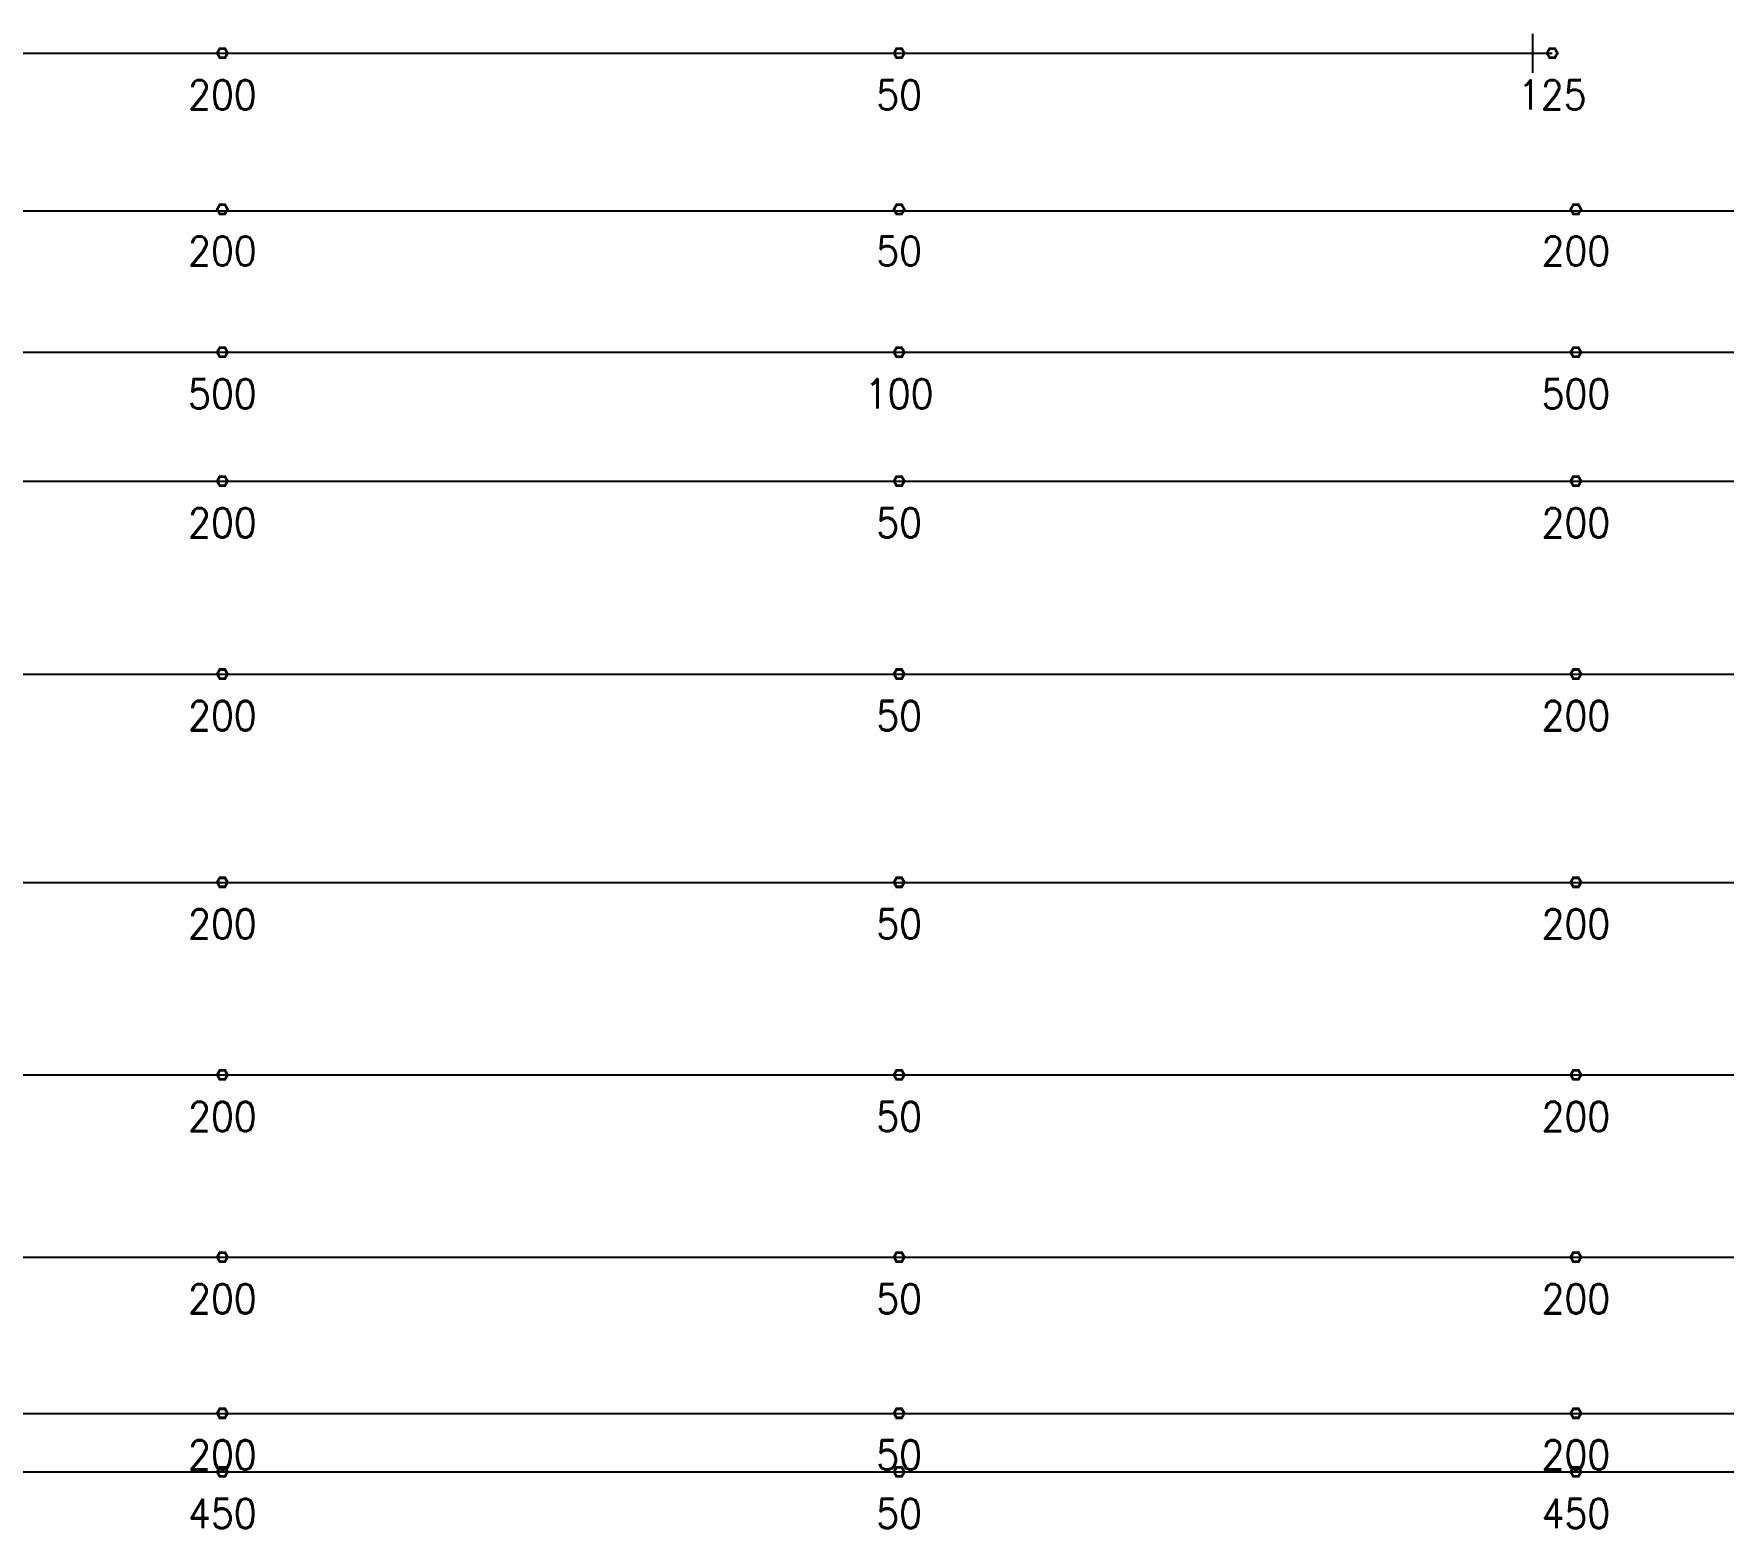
# Model space of a CAD drawing. Header units: millimetres. Extents: x 131629 to 589785, y -24154 to 45581.
# Drawn here: x 401601 to 414582, y 29216 to 40699 of the extents above; entities that cross this region are included whole.
import ezdxf
from ezdxf.enums import TextEntityAlignment as Align

# ---------------------------------------------------------------- set-up
doc = ezdxf.new("R2010")
doc.units = ezdxf.units.MM
doc.layers.get('0').update_dxf_attribs({"lineweight": 20})
doc.layers.add('ARES_TAG', color=3, linetype='Continuous')
doc.layers.add('NDC_S_TENDON', color=10, linetype='Continuous')
doc.layers.add('Current_plane_Column', color=7, linetype='Continuous', true_color=0x4b00ff)
doc.layers.add('NDC_S-TENDON', color=6, linetype='Continuous', lineweight=35)
doc.layers.add('NDC_S_ANNO', color=7, linetype='Continuous', lineweight=20)
doc.styles.add('ARES_ROMANS_0.36', font='romans.shx', dxfattribs={"width": 0.36, "bigfont": 'vns.shx'})
doc.styles.get("Standard").update_dxf_attribs({"font": 'arial.ttf'})

# ---------------------------------------------------------------- blocks, each defined once
blk = doc.blocks.new('*U624')
at = {"layer": 'NDC_S_TENDON'}
for p, q in [((26071, -150), (26071, 150)), ((5123, 0), (25221, 0)), ((25221, 0), (26221, 0))]:
    blk.add_line(p, q, dxfattribs=at)
at = {"layer": 'ARES_TAG', "style": 'ARES_ROMANS_0.36', "width": 0.36}
blk.add_attdef('S3', text='', height=375, dxfattribs=at).set_placement((-10719, 0), align=Align.MIDDLE_CENTER)
blk = doc.blocks.new('*U620')
at = {"layer": 'NDC_S_TENDON'}
blk.add_line((5123, 0), (56672, 0), dxfattribs=at)
at = {"layer": 'ARES_TAG', "style": 'ARES_ROMANS_0.36', "width": 0.36}
blk.add_attdef('S3', text='', height=375, dxfattribs=at).set_placement((-10695, 0), align=Align.MIDDLE_CENTER)
blk = doc.blocks.new('*U626')
at = {"layer": 'NDC_S_TENDON'}
blk.add_line((5123, 0), (56672, 0), dxfattribs=at)
at = {"layer": 'ARES_TAG', "style": 'ARES_ROMANS_0.36', "width": 0.36}
blk.add_attdef('S3', text='', height=375, dxfattribs=at).set_placement((-9538, 0), align=Align.MIDDLE_CENTER)
blk = doc.blocks.new('*U623')
at = {"layer": 'NDC_S_TENDON'}
blk.add_line((5123, 0), (56672, 0), dxfattribs=at)
at = {"layer": 'ARES_TAG', "style": 'ARES_ROMANS_0.36', "width": 0.36}
blk.add_attdef('S3', text='', height=375, dxfattribs=at).set_placement((-10719, 0), align=Align.MIDDLE_CENTER)
blk = doc.blocks.new('*U647')
at = {"layer": 'NDC_S_TENDON'}
blk.add_line((5123, 0), (38769, 0), dxfattribs=at)
at = {"layer": 'ARES_TAG', "style": 'ARES_ROMANS_0.36', "width": 0.36}
blk.add_attdef('S3', text='', height=375, dxfattribs=at).set_placement((-10695, 0), align=Align.MIDDLE_CENTER)
blk = doc.blocks.new('*U618')
at = {"layer": 'NDC_S_TENDON'}
blk.add_line((-16450, 0), (25150, 0), dxfattribs=at)
at = {"layer": 'ARES_TAG', "style": 'ARES_ROMANS_0.36', "width": 0.36}
blk.add_attdef('S3', text='', height=375, rotation=6.4084, dxfattribs=at).set_placement((-31810, -1725), align=Align.MIDDLE_CENTER)
blk = doc.blocks.new('*U619')
at = {"layer": 'NDC_S_TENDON'}
blk.add_line((-16450, 0), (25150, 0), dxfattribs=at)
at = {"layer": 'ARES_TAG', "style": 'ARES_ROMANS_0.36', "width": 0.36}
blk.add_attdef('S3', text='', height=375, rotation=5.4568, dxfattribs=at).set_placement((-31837, -1470), align=Align.MIDDLE_CENTER)
blk = doc.blocks.new('TDX')
at = {"layer": 'NDC_S-TENDON', "linetype": 'Continuous'}
for points, elevation in [([(20490, 31050, 20, 20, 0), (20470, 31085, 20, 20, 0), (20430, 31085, 20, 20, 0), (20410, 31050, 20, 20, 0), (20430, 31015, 20, 20, 0), (20470, 31015, 20, 20, 0)], 172), ([(20490, 31050, 20, 20, 0), (20470, 31085, 20, 20, 0), (20430, 31085, 20, 20, 0), (20410, 31050, 20, 20, 0), (20430, 31015, 20, 20, 0), (20470, 31015, 20, 20, 0)], 172), ([(20490, 31050, 20, 20, 0), (20470, 31085, 20, 20, 0), (20430, 31085, 20, 20, 0), (20410, 31050, 20, 20, 0), (20430, 31015, 20, 20, 0), (20470, 31015, 20, 20, 0)], 172), ([(20490, 31050, 20, 20, 0), (20470, 31085, 20, 20, 0), (20430, 31085, 20, 20, 0), (20410, 31050, 20, 20, 0), (20430, 31015, 20, 20, 0), (20470, 31015, 20, 20, 0)], 172), ([(25690, 31050, 20, 20, 0), (25670, 31085, 20, 20, 0), (25630, 31085, 20, 20, 0), (25610, 31050, 20, 20, 0), (25630, 31015, 20, 20, 0), (25670, 31015, 20, 20, 0)], 22), ([(25690, 31050, 20, 20, 0), (25670, 31085, 20, 20, 0), (25630, 31085, 20, 20, 0), (25610, 31050, 20, 20, 0), (25630, 31015, 20, 20, 0), (25670, 31015, 20, 20, 0)], 22), ([(30708, 31050, 20, 20, 0), (30688, 31085, 20, 20, 0), (30648, 31085, 20, 20, 0), (30628, 31050, 20, 20, 0), (30648, 31015, 20, 20, 0), (30688, 31015, 20, 20, 0)], 64), ([(30708, 31050, 20, 20, 0), (30688, 31085, 20, 20, 0), (30648, 31085, 20, 20, 0), (30628, 31050, 20, 20, 0), (30648, 31015, 20, 20, 0), (30688, 31015, 20, 20, 0)], 64), ([(20490, 29850, 20, 20, 0), (20470, 29885, 20, 20, 0), (20430, 29885, 20, 20, 0), (20410, 29850, 20, 20, 0), (20430, 29815, 20, 20, 0), (20470, 29815, 20, 20, 0)], 172), ([(20490, 29850, 20, 20, 0), (20470, 29885, 20, 20, 0), (20430, 29885, 20, 20, 0), (20410, 29850, 20, 20, 0), (20430, 29815, 20, 20, 0), (20470, 29815, 20, 20, 0)], 172), ([(20490, 29850, 20, 20, 0), (20470, 29885, 20, 20, 0), (20430, 29885, 20, 20, 0), (20410, 29850, 20, 20, 0), (20430, 29815, 20, 20, 0), (20470, 29815, 20, 20, 0)], 172), ([(20490, 29850, 20, 20, 0), (20470, 29885, 20, 20, 0), (20430, 29885, 20, 20, 0), (20410, 29850, 20, 20, 0), (20430, 29815, 20, 20, 0), (20470, 29815, 20, 20, 0)], 172), ([(25690, 29850, 20, 20, 0), (25670, 29885, 20, 20, 0), (25630, 29885, 20, 20, 0), (25610, 29850, 20, 20, 0), (25630, 29815, 20, 20, 0), (25670, 29815, 20, 20, 0)], 22), ([(25690, 29850, 20, 20, 0), (25670, 29885, 20, 20, 0), (25630, 29885, 20, 20, 0), (25610, 29850, 20, 20, 0), (25630, 29815, 20, 20, 0), (25670, 29815, 20, 20, 0)], 22), ([(30890, 29850, 20, 20, 0), (30870, 29885, 20, 20, 0), (30830, 29885, 20, 20, 0), (30810, 29850, 20, 20, 0), (30830, 29815, 20, 20, 0), (30870, 29815, 20, 20, 0)], 172), ([(30890, 29850, 20, 20, 0), (30870, 29885, 20, 20, 0), (30830, 29885, 20, 20, 0), (30810, 29850, 20, 20, 0), (30830, 29815, 20, 20, 0), (30870, 29815, 20, 20, 0)], 172), ([(30890, 29850, 20, 20, 0), (30870, 29885, 20, 20, 0), (30830, 29885, 20, 20, 0), (30810, 29850, 20, 20, 0), (30830, 29815, 20, 20, 0), (30870, 29815, 20, 20, 0)], 172), ([(30890, 29850, 20, 20, 0), (30870, 29885, 20, 20, 0), (30830, 29885, 20, 20, 0), (30810, 29850, 20, 20, 0), (30830, 29815, 20, 20, 0), (30870, 29815, 20, 20, 0)], 172), ([(20490, 28753, 20, 20, 0), (20470, 28787, 20, 20, 0), (20430, 28787, 20, 20, 0), (20410, 28753, 20, 20, 0), (20430, 28718, 20, 20, 0), (20470, 28718, 20, 20, 0)], 2900), ([(20490, 28753, 20, 20, 0), (20470, 28787, 20, 20, 0), (20430, 28787, 20, 20, 0), (20410, 28753, 20, 20, 0), (20430, 28718, 20, 20, 0), (20470, 28718, 20, 20, 0)], 2900), ([(20490, 28753, 20, 20, 0), (20470, 28787, 20, 20, 0), (20430, 28787, 20, 20, 0), (20410, 28753, 20, 20, 0), (20430, 28718, 20, 20, 0), (20470, 28718, 20, 20, 0)], 2900), ([(20490, 28753, 20, 20, 0), (20470, 28787, 20, 20, 0), (20430, 28787, 20, 20, 0), (20410, 28753, 20, 20, 0), (20430, 28718, 20, 20, 0), (20470, 28718, 20, 20, 0)], 2900), ([(20490, 28752, 20, 20, 0), (20470, 28786, 20, 20, 0), (20430, 28786, 20, 20, 0), (20410, 28752, 20, 20, 0), (20430, 28717, 20, 20, 0), (20470, 28717, 20, 20, 0)], 2325), ([(20490, 28752, 20, 20, 0), (20470, 28786, 20, 20, 0), (20430, 28786, 20, 20, 0), (20410, 28752, 20, 20, 0), (20430, 28717, 20, 20, 0), (20470, 28717, 20, 20, 0)], 2325), ([(20490, 28752, 20, 20, 0), (20470, 28786, 20, 20, 0), (20430, 28786, 20, 20, 0), (20410, 28752, 20, 20, 0), (20430, 28717, 20, 20, 0), (20470, 28717, 20, 20, 0)], 2325), ([(20490, 28752, 20, 20, 0), (20470, 28786, 20, 20, 0), (20430, 28786, 20, 20, 0), (20410, 28752, 20, 20, 0), (20430, 28717, 20, 20, 0), (20470, 28717, 20, 20, 0)], 2325), ([(25690, 28753, 20, 20, 0), (25670, 28787, 20, 20, 0), (25630, 28787, 20, 20, 0), (25610, 28753, 20, 20, 0), (25630, 28718, 20, 20, 0), (25670, 28718, 20, 20, 0)], 2500), ([(25690, 28753, 20, 20, 0), (25670, 28787, 20, 20, 0), (25630, 28787, 20, 20, 0), (25610, 28753, 20, 20, 0), (25630, 28718, 20, 20, 0), (25670, 28718, 20, 20, 0)], 2500), ([(25690, 28752, 20, 20, 0), (25670, 28786, 20, 20, 0), (25630, 28786, 20, 20, 0), (25610, 28752, 20, 20, 0), (25630, 28717, 20, 20, 0), (25670, 28717, 20, 20, 0)], 1925), ([(25690, 28752, 20, 20, 0), (25670, 28786, 20, 20, 0), (25630, 28786, 20, 20, 0), (25610, 28752, 20, 20, 0), (25630, 28717, 20, 20, 0), (25670, 28717, 20, 20, 0)], 1925), ([(30890, 28753, 20, 20, 0), (30870, 28787, 20, 20, 0), (30830, 28787, 20, 20, 0), (30810, 28753, 20, 20, 0), (30830, 28718, 20, 20, 0), (30870, 28718, 20, 20, 0)], 2900), ([(30890, 28753, 20, 20, 0), (30870, 28787, 20, 20, 0), (30830, 28787, 20, 20, 0), (30810, 28753, 20, 20, 0), (30830, 28718, 20, 20, 0), (30870, 28718, 20, 20, 0)], 2900), ([(30890, 28753, 20, 20, 0), (30870, 28787, 20, 20, 0), (30830, 28787, 20, 20, 0), (30810, 28753, 20, 20, 0), (30830, 28718, 20, 20, 0), (30870, 28718, 20, 20, 0)], 2900), ([(30890, 28753, 20, 20, 0), (30870, 28787, 20, 20, 0), (30830, 28787, 20, 20, 0), (30810, 28753, 20, 20, 0), (30830, 28718, 20, 20, 0), (30870, 28718, 20, 20, 0)], 2900), ([(30890, 28752, 20, 20, 0), (30870, 28786, 20, 20, 0), (30830, 28786, 20, 20, 0), (30810, 28752, 20, 20, 0), (30830, 28717, 20, 20, 0), (30870, 28717, 20, 20, 0)], 2325), ([(30890, 28752, 20, 20, 0), (30870, 28786, 20, 20, 0), (30830, 28786, 20, 20, 0), (30810, 28752, 20, 20, 0), (30830, 28717, 20, 20, 0), (30870, 28717, 20, 20, 0)], 2325), ([(30890, 28752, 20, 20, 0), (30870, 28786, 20, 20, 0), (30830, 28786, 20, 20, 0), (30810, 28752, 20, 20, 0), (30830, 28717, 20, 20, 0), (30870, 28717, 20, 20, 0)], 2325), ([(30890, 28752, 20, 20, 0), (30870, 28786, 20, 20, 0), (30830, 28786, 20, 20, 0), (30810, 28752, 20, 20, 0), (30830, 28717, 20, 20, 0), (30870, 28717, 20, 20, 0)], 2325), ([(20490, 27762, 20, 20, 0), (20470, 27797, 20, 20, 0), (20430, 27797, 20, 20, 0), (20410, 27762, 20, 20, 0), (20430, 27728, 20, 20, 0), (20470, 27728, 20, 20, 0)], 2950), ([(20490, 27762, 20, 20, 0), (20470, 27797, 20, 20, 0), (20430, 27797, 20, 20, 0), (20410, 27762, 20, 20, 0), (20430, 27728, 20, 20, 0), (20470, 27728, 20, 20, 0)], 2950), ([(20490, 27762, 20, 20, 0), (20470, 27797, 20, 20, 0), (20430, 27797, 20, 20, 0), (20410, 27762, 20, 20, 0), (20430, 27728, 20, 20, 0), (20470, 27728, 20, 20, 0)], 2950), ([(20490, 27762, 20, 20, 0), (20470, 27797, 20, 20, 0), (20430, 27797, 20, 20, 0), (20410, 27762, 20, 20, 0), (20430, 27728, 20, 20, 0), (20470, 27728, 20, 20, 0)], 2950), ([(20490, 27761, 20, 20, 0), (20470, 27796, 20, 20, 0), (20430, 27796, 20, 20, 0), (20410, 27761, 20, 20, 0), (20430, 27727, 20, 20, 0), (20470, 27727, 20, 20, 0)], 2375), ([(20490, 27761, 20, 20, 0), (20470, 27796, 20, 20, 0), (20430, 27796, 20, 20, 0), (20410, 27761, 20, 20, 0), (20430, 27727, 20, 20, 0), (20470, 27727, 20, 20, 0)], 2375), ([(20490, 27761, 20, 20, 0), (20470, 27796, 20, 20, 0), (20430, 27796, 20, 20, 0), (20410, 27761, 20, 20, 0), (20430, 27727, 20, 20, 0), (20470, 27727, 20, 20, 0)], 2375), ([(20490, 27761, 20, 20, 0), (20470, 27796, 20, 20, 0), (20430, 27796, 20, 20, 0), (20410, 27761, 20, 20, 0), (20430, 27727, 20, 20, 0), (20470, 27727, 20, 20, 0)], 2375), ([(25690, 27762, 20, 20, 0), (25670, 27797, 20, 20, 0), (25630, 27797, 20, 20, 0), (25610, 27762, 20, 20, 0), (25630, 27728, 20, 20, 0), (25670, 27728, 20, 20, 0)], 2800), ([(25690, 27762, 20, 20, 0), (25670, 27797, 20, 20, 0), (25630, 27797, 20, 20, 0), (25610, 27762, 20, 20, 0), (25630, 27728, 20, 20, 0), (25670, 27728, 20, 20, 0)], 2800), ([(25690, 27761, 20, 20, 0), (25670, 27796, 20, 20, 0), (25630, 27796, 20, 20, 0), (25610, 27761, 20, 20, 0), (25630, 27727, 20, 20, 0), (25670, 27727, 20, 20, 0)], 2225), ([(25690, 27761, 20, 20, 0), (25670, 27796, 20, 20, 0), (25630, 27796, 20, 20, 0), (25610, 27761, 20, 20, 0), (25630, 27727, 20, 20, 0), (25670, 27727, 20, 20, 0)], 2225), ([(30890, 27762, 20, 20, 0), (30870, 27797, 20, 20, 0), (30830, 27797, 20, 20, 0), (30810, 27762, 20, 20, 0), (30830, 27728, 20, 20, 0), (30870, 27728, 20, 20, 0)], 2950), ([(30890, 27762, 20, 20, 0), (30870, 27797, 20, 20, 0), (30830, 27797, 20, 20, 0), (30810, 27762, 20, 20, 0), (30830, 27728, 20, 20, 0), (30870, 27728, 20, 20, 0)], 2950), ([(30890, 27762, 20, 20, 0), (30870, 27797, 20, 20, 0), (30830, 27797, 20, 20, 0), (30810, 27762, 20, 20, 0), (30830, 27728, 20, 20, 0), (30870, 27728, 20, 20, 0)], 2950), ([(30890, 27762, 20, 20, 0), (30870, 27797, 20, 20, 0), (30830, 27797, 20, 20, 0), (30810, 27762, 20, 20, 0), (30830, 27728, 20, 20, 0), (30870, 27728, 20, 20, 0)], 2950), ([(30890, 27761, 20, 20, 0), (30870, 27796, 20, 20, 0), (30830, 27796, 20, 20, 0), (30810, 27761, 20, 20, 0), (30830, 27727, 20, 20, 0), (30870, 27727, 20, 20, 0)], 2375), ([(30890, 27761, 20, 20, 0), (30870, 27796, 20, 20, 0), (30830, 27796, 20, 20, 0), (30810, 27761, 20, 20, 0), (30830, 27727, 20, 20, 0), (30870, 27727, 20, 20, 0)], 2375), ([(30890, 27761, 20, 20, 0), (30870, 27796, 20, 20, 0), (30830, 27796, 20, 20, 0), (30810, 27761, 20, 20, 0), (30830, 27727, 20, 20, 0), (30870, 27727, 20, 20, 0)], 2375), ([(30890, 27761, 20, 20, 0), (30870, 27796, 20, 20, 0), (30830, 27796, 20, 20, 0), (30810, 27761, 20, 20, 0), (30830, 27727, 20, 20, 0), (30870, 27727, 20, 20, 0)], 2375), ([(20490, 26280, 20, 20, 0), (20470, 26315, 20, 20, 0), (20430, 26315, 20, 20, 0), (20410, 26280, 20, 20, 0), (20430, 26245, 20, 20, 0), (20470, 26245, 20, 20, 0)], 2950), ([(20490, 26280, 20, 20, 0), (20470, 26315, 20, 20, 0), (20430, 26315, 20, 20, 0), (20410, 26280, 20, 20, 0), (20430, 26245, 20, 20, 0), (20470, 26245, 20, 20, 0)], 2950), ([(20490, 26280, 20, 20, 0), (20470, 26315, 20, 20, 0), (20430, 26315, 20, 20, 0), (20410, 26280, 20, 20, 0), (20430, 26245, 20, 20, 0), (20470, 26245, 20, 20, 0)], 2950), ([(20490, 26280, 20, 20, 0), (20470, 26315, 20, 20, 0), (20430, 26315, 20, 20, 0), (20410, 26280, 20, 20, 0), (20430, 26245, 20, 20, 0), (20470, 26245, 20, 20, 0)], 2950), ([(20490, 26279, 20, 20, 0), (20470, 26313, 20, 20, 0), (20430, 26313, 20, 20, 0), (20410, 26279, 20, 20, 0), (20430, 26244, 20, 20, 0), (20470, 26244, 20, 20, 0)], 2375), ([(20490, 26279, 20, 20, 0), (20470, 26313, 20, 20, 0), (20430, 26313, 20, 20, 0), (20410, 26279, 20, 20, 0), (20430, 26244, 20, 20, 0), (20470, 26244, 20, 20, 0)], 2375), ([(20490, 26279, 20, 20, 0), (20470, 26313, 20, 20, 0), (20430, 26313, 20, 20, 0), (20410, 26279, 20, 20, 0), (20430, 26244, 20, 20, 0), (20470, 26244, 20, 20, 0)], 2375), ([(20490, 26279, 20, 20, 0), (20470, 26313, 20, 20, 0), (20430, 26313, 20, 20, 0), (20410, 26279, 20, 20, 0), (20430, 26244, 20, 20, 0), (20470, 26244, 20, 20, 0)], 2375), ([(25690, 26280, 20, 20, 0), (25670, 26315, 20, 20, 0), (25630, 26315, 20, 20, 0), (25610, 26280, 20, 20, 0), (25630, 26245, 20, 20, 0), (25670, 26245, 20, 20, 0)], 2800), ([(25690, 26280, 20, 20, 0), (25670, 26315, 20, 20, 0), (25630, 26315, 20, 20, 0), (25610, 26280, 20, 20, 0), (25630, 26245, 20, 20, 0), (25670, 26245, 20, 20, 0)], 2800), ([(25690, 26279, 20, 20, 0), (25670, 26313, 20, 20, 0), (25630, 26313, 20, 20, 0), (25610, 26279, 20, 20, 0), (25630, 26244, 20, 20, 0), (25670, 26244, 20, 20, 0)], 2225), ([(25690, 26279, 20, 20, 0), (25670, 26313, 20, 20, 0), (25630, 26313, 20, 20, 0), (25610, 26279, 20, 20, 0), (25630, 26244, 20, 20, 0), (25670, 26244, 20, 20, 0)], 2225), ([(30890, 26280, 20, 20, 0), (30870, 26315, 20, 20, 0), (30830, 26315, 20, 20, 0), (30810, 26280, 20, 20, 0), (30830, 26245, 20, 20, 0), (30870, 26245, 20, 20, 0)], 2950), ([(30890, 26280, 20, 20, 0), (30870, 26315, 20, 20, 0), (30830, 26315, 20, 20, 0), (30810, 26280, 20, 20, 0), (30830, 26245, 20, 20, 0), (30870, 26245, 20, 20, 0)], 2950), ([(30890, 26280, 20, 20, 0), (30870, 26315, 20, 20, 0), (30830, 26315, 20, 20, 0), (30810, 26280, 20, 20, 0), (30830, 26245, 20, 20, 0), (30870, 26245, 20, 20, 0)], 2950), ([(30890, 26280, 20, 20, 0), (30870, 26315, 20, 20, 0), (30830, 26315, 20, 20, 0), (30810, 26280, 20, 20, 0), (30830, 26245, 20, 20, 0), (30870, 26245, 20, 20, 0)], 2950), ([(30890, 26279, 20, 20, 0), (30870, 26313, 20, 20, 0), (30830, 26313, 20, 20, 0), (30810, 26279, 20, 20, 0), (30830, 26244, 20, 20, 0), (30870, 26244, 20, 20, 0)], 2375), ([(30890, 26279, 20, 20, 0), (30870, 26313, 20, 20, 0), (30830, 26313, 20, 20, 0), (30810, 26279, 20, 20, 0), (30830, 26244, 20, 20, 0), (30870, 26244, 20, 20, 0)], 2375), ([(30890, 26279, 20, 20, 0), (30870, 26313, 20, 20, 0), (30830, 26313, 20, 20, 0), (30810, 26279, 20, 20, 0), (30830, 26244, 20, 20, 0), (30870, 26244, 20, 20, 0)], 2375), ([(30890, 26279, 20, 20, 0), (30870, 26313, 20, 20, 0), (30830, 26313, 20, 20, 0), (30810, 26279, 20, 20, 0), (30830, 26244, 20, 20, 0), (30870, 26244, 20, 20, 0)], 2375), ([(20490, 24680, 20, 20, 0), (20470, 24715, 20, 20, 0), (20430, 24715, 20, 20, 0), (20410, 24680, 20, 20, 0), (20430, 24645, 20, 20, 0), (20470, 24645, 20, 20, 0)], 2950), ([(20490, 24680, 20, 20, 0), (20470, 24715, 20, 20, 0), (20430, 24715, 20, 20, 0), (20410, 24680, 20, 20, 0), (20430, 24645, 20, 20, 0), (20470, 24645, 20, 20, 0)], 2950), ([(20490, 24680, 20, 20, 0), (20470, 24715, 20, 20, 0), (20430, 24715, 20, 20, 0), (20410, 24680, 20, 20, 0), (20430, 24645, 20, 20, 0), (20470, 24645, 20, 20, 0)], 2950), ([(20490, 24680, 20, 20, 0), (20470, 24715, 20, 20, 0), (20430, 24715, 20, 20, 0), (20410, 24680, 20, 20, 0), (20430, 24645, 20, 20, 0), (20470, 24645, 20, 20, 0)], 2950), ([(20490, 24679, 20, 20, 0), (20470, 24713, 20, 20, 0), (20430, 24713, 20, 20, 0), (20410, 24679, 20, 20, 0), (20430, 24644, 20, 20, 0), (20470, 24644, 20, 20, 0)], 2375), ([(20490, 24679, 20, 20, 0), (20470, 24713, 20, 20, 0), (20430, 24713, 20, 20, 0), (20410, 24679, 20, 20, 0), (20430, 24644, 20, 20, 0), (20470, 24644, 20, 20, 0)], 2375), ([(20490, 24679, 20, 20, 0), (20470, 24713, 20, 20, 0), (20430, 24713, 20, 20, 0), (20410, 24679, 20, 20, 0), (20430, 24644, 20, 20, 0), (20470, 24644, 20, 20, 0)], 2375), ([(20490, 24679, 20, 20, 0), (20470, 24713, 20, 20, 0), (20430, 24713, 20, 20, 0), (20410, 24679, 20, 20, 0), (20430, 24644, 20, 20, 0), (20470, 24644, 20, 20, 0)], 2375), ([(25690, 24680, 20, 20, 0), (25670, 24715, 20, 20, 0), (25630, 24715, 20, 20, 0), (25610, 24680, 20, 20, 0), (25630, 24645, 20, 20, 0), (25670, 24645, 20, 20, 0)], 2800), ([(25690, 24680, 20, 20, 0), (25670, 24715, 20, 20, 0), (25630, 24715, 20, 20, 0), (25610, 24680, 20, 20, 0), (25630, 24645, 20, 20, 0), (25670, 24645, 20, 20, 0)], 2800), ([(25690, 24679, 20, 20, 0), (25670, 24713, 20, 20, 0), (25630, 24713, 20, 20, 0), (25610, 24679, 20, 20, 0), (25630, 24644, 20, 20, 0), (25670, 24644, 20, 20, 0)], 2225), ([(25690, 24679, 20, 20, 0), (25670, 24713, 20, 20, 0), (25630, 24713, 20, 20, 0), (25610, 24679, 20, 20, 0), (25630, 24644, 20, 20, 0), (25670, 24644, 20, 20, 0)], 2225), ([(30890, 24680, 20, 20, 0), (30870, 24715, 20, 20, 0), (30830, 24715, 20, 20, 0), (30810, 24680, 20, 20, 0), (30830, 24645, 20, 20, 0), (30870, 24645, 20, 20, 0)], 2950), ([(30890, 24680, 20, 20, 0), (30870, 24715, 20, 20, 0), (30830, 24715, 20, 20, 0), (30810, 24680, 20, 20, 0), (30830, 24645, 20, 20, 0), (30870, 24645, 20, 20, 0)], 2950), ([(30890, 24680, 20, 20, 0), (30870, 24715, 20, 20, 0), (30830, 24715, 20, 20, 0), (30810, 24680, 20, 20, 0), (30830, 24645, 20, 20, 0), (30870, 24645, 20, 20, 0)], 2950), ([(30890, 24680, 20, 20, 0), (30870, 24715, 20, 20, 0), (30830, 24715, 20, 20, 0), (30810, 24680, 20, 20, 0), (30830, 24645, 20, 20, 0), (30870, 24645, 20, 20, 0)], 2950), ([(30890, 24679, 20, 20, 0), (30870, 24713, 20, 20, 0), (30830, 24713, 20, 20, 0), (30810, 24679, 20, 20, 0), (30830, 24644, 20, 20, 0), (30870, 24644, 20, 20, 0)], 2375), ([(30890, 24679, 20, 20, 0), (30870, 24713, 20, 20, 0), (30830, 24713, 20, 20, 0), (30810, 24679, 20, 20, 0), (30830, 24644, 20, 20, 0), (30870, 24644, 20, 20, 0)], 2375), ([(30890, 24679, 20, 20, 0), (30870, 24713, 20, 20, 0), (30830, 24713, 20, 20, 0), (30810, 24679, 20, 20, 0), (30830, 24644, 20, 20, 0), (30870, 24644, 20, 20, 0)], 2375), ([(30890, 24679, 20, 20, 0), (30870, 24713, 20, 20, 0), (30830, 24713, 20, 20, 0), (30810, 24679, 20, 20, 0), (30830, 24644, 20, 20, 0), (30870, 24644, 20, 20, 0)], 2375), ([(20490, 23200, 20, 20, 0), (20470, 23235, 20, 20, 0), (20430, 23235, 20, 20, 0), (20410, 23200, 20, 20, 0), (20430, 23165, 20, 20, 0), (20470, 23165, 20, 20, 0)], 2950), ([(20490, 23200, 20, 20, 0), (20470, 23235, 20, 20, 0), (20430, 23235, 20, 20, 0), (20410, 23200, 20, 20, 0), (20430, 23165, 20, 20, 0), (20470, 23165, 20, 20, 0)], 2950), ([(20490, 23200, 20, 20, 0), (20470, 23235, 20, 20, 0), (20430, 23235, 20, 20, 0), (20410, 23200, 20, 20, 0), (20430, 23165, 20, 20, 0), (20470, 23165, 20, 20, 0)], 2950), ([(20490, 23200, 20, 20, 0), (20470, 23235, 20, 20, 0), (20430, 23235, 20, 20, 0), (20410, 23200, 20, 20, 0), (20430, 23165, 20, 20, 0), (20470, 23165, 20, 20, 0)], 2950), ([(20490, 23199, 20, 20, 0), (20470, 23233, 20, 20, 0), (20430, 23233, 20, 20, 0), (20410, 23199, 20, 20, 0), (20430, 23164, 20, 20, 0), (20470, 23164, 20, 20, 0)], 2375), ([(20490, 23199, 20, 20, 0), (20470, 23233, 20, 20, 0), (20430, 23233, 20, 20, 0), (20410, 23199, 20, 20, 0), (20430, 23164, 20, 20, 0), (20470, 23164, 20, 20, 0)], 2375), ([(20490, 23199, 20, 20, 0), (20470, 23233, 20, 20, 0), (20430, 23233, 20, 20, 0), (20410, 23199, 20, 20, 0), (20430, 23164, 20, 20, 0), (20470, 23164, 20, 20, 0)], 2375), ([(20490, 23199, 20, 20, 0), (20470, 23233, 20, 20, 0), (20430, 23233, 20, 20, 0), (20410, 23199, 20, 20, 0), (20430, 23164, 20, 20, 0), (20470, 23164, 20, 20, 0)], 2375), ([(25690, 23200, 20, 20, 0), (25670, 23235, 20, 20, 0), (25630, 23235, 20, 20, 0), (25610, 23200, 20, 20, 0), (25630, 23165, 20, 20, 0), (25670, 23165, 20, 20, 0)], 2800), ([(25690, 23200, 20, 20, 0), (25670, 23235, 20, 20, 0), (25630, 23235, 20, 20, 0), (25610, 23200, 20, 20, 0), (25630, 23165, 20, 20, 0), (25670, 23165, 20, 20, 0)], 2800), ([(25690, 23199, 20, 20, 0), (25670, 23233, 20, 20, 0), (25630, 23233, 20, 20, 0), (25610, 23199, 20, 20, 0), (25630, 23164, 20, 20, 0), (25670, 23164, 20, 20, 0)], 2225), ([(25690, 23199, 20, 20, 0), (25670, 23233, 20, 20, 0), (25630, 23233, 20, 20, 0), (25610, 23199, 20, 20, 0), (25630, 23164, 20, 20, 0), (25670, 23164, 20, 20, 0)], 2225), ([(30890, 23200, 20, 20, 0), (30870, 23235, 20, 20, 0), (30830, 23235, 20, 20, 0), (30810, 23200, 20, 20, 0), (30830, 23165, 20, 20, 0), (30870, 23165, 20, 20, 0)], 2950), ([(30890, 23200, 20, 20, 0), (30870, 23235, 20, 20, 0), (30830, 23235, 20, 20, 0), (30810, 23200, 20, 20, 0), (30830, 23165, 20, 20, 0), (30870, 23165, 20, 20, 0)], 2950), ([(30890, 23200, 20, 20, 0), (30870, 23235, 20, 20, 0), (30830, 23235, 20, 20, 0), (30810, 23200, 20, 20, 0), (30830, 23165, 20, 20, 0), (30870, 23165, 20, 20, 0)], 2950), ([(30890, 23200, 20, 20, 0), (30870, 23235, 20, 20, 0), (30830, 23235, 20, 20, 0), (30810, 23200, 20, 20, 0), (30830, 23165, 20, 20, 0), (30870, 23165, 20, 20, 0)], 2950), ([(30890, 23199, 20, 20, 0), (30870, 23233, 20, 20, 0), (30830, 23233, 20, 20, 0), (30810, 23199, 20, 20, 0), (30830, 23164, 20, 20, 0), (30870, 23164, 20, 20, 0)], 2375), ([(30890, 23199, 20, 20, 0), (30870, 23233, 20, 20, 0), (30830, 23233, 20, 20, 0), (30810, 23199, 20, 20, 0), (30830, 23164, 20, 20, 0), (30870, 23164, 20, 20, 0)], 2375), ([(30890, 23199, 20, 20, 0), (30870, 23233, 20, 20, 0), (30830, 23233, 20, 20, 0), (30810, 23199, 20, 20, 0), (30830, 23164, 20, 20, 0), (30870, 23164, 20, 20, 0)], 2375), ([(30890, 23199, 20, 20, 0), (30870, 23233, 20, 20, 0), (30830, 23233, 20, 20, 0), (30810, 23199, 20, 20, 0), (30830, 23164, 20, 20, 0), (30870, 23164, 20, 20, 0)], 2375), ([(20490, 21800, 20, 20, 0), (20470, 21835, 20, 20, 0), (20430, 21835, 20, 20, 0), (20410, 21800, 20, 20, 0), (20430, 21765, 20, 20, 0), (20470, 21765, 20, 20, 0)], 2950), ([(20490, 21800, 20, 20, 0), (20470, 21835, 20, 20, 0), (20430, 21835, 20, 20, 0), (20410, 21800, 20, 20, 0), (20430, 21765, 20, 20, 0), (20470, 21765, 20, 20, 0)], 2950), ([(20490, 21800, 20, 20, 0), (20470, 21835, 20, 20, 0), (20430, 21835, 20, 20, 0), (20410, 21800, 20, 20, 0), (20430, 21765, 20, 20, 0), (20470, 21765, 20, 20, 0)], 2950), ([(20490, 21800, 20, 20, 0), (20470, 21835, 20, 20, 0), (20430, 21835, 20, 20, 0), (20410, 21800, 20, 20, 0), (20430, 21765, 20, 20, 0), (20470, 21765, 20, 20, 0)], 2950), ([(20490, 21799, 20, 20, 0), (20470, 21833, 20, 20, 0), (20430, 21833, 20, 20, 0), (20410, 21799, 20, 20, 0), (20430, 21764, 20, 20, 0), (20470, 21764, 20, 20, 0)], 2375), ([(20490, 21799, 20, 20, 0), (20470, 21833, 20, 20, 0), (20430, 21833, 20, 20, 0), (20410, 21799, 20, 20, 0), (20430, 21764, 20, 20, 0), (20470, 21764, 20, 20, 0)], 2375), ([(20490, 21799, 20, 20, 0), (20470, 21833, 20, 20, 0), (20430, 21833, 20, 20, 0), (20410, 21799, 20, 20, 0), (20430, 21764, 20, 20, 0), (20470, 21764, 20, 20, 0)], 2375), ([(20490, 21799, 20, 20, 0), (20470, 21833, 20, 20, 0), (20430, 21833, 20, 20, 0), (20410, 21799, 20, 20, 0), (20430, 21764, 20, 20, 0), (20470, 21764, 20, 20, 0)], 2375), ([(25690, 21800, 20, 20, 0), (25670, 21835, 20, 20, 0), (25630, 21835, 20, 20, 0), (25610, 21800, 20, 20, 0), (25630, 21765, 20, 20, 0), (25670, 21765, 20, 20, 0)], 2800), ([(25690, 21800, 20, 20, 0), (25670, 21835, 20, 20, 0), (25630, 21835, 20, 20, 0), (25610, 21800, 20, 20, 0), (25630, 21765, 20, 20, 0), (25670, 21765, 20, 20, 0)], 2800), ([(25690, 21799, 20, 20, 0), (25670, 21833, 20, 20, 0), (25630, 21833, 20, 20, 0), (25610, 21799, 20, 20, 0), (25630, 21764, 20, 20, 0), (25670, 21764, 20, 20, 0)], 2225), ([(25690, 21799, 20, 20, 0), (25670, 21833, 20, 20, 0), (25630, 21833, 20, 20, 0), (25610, 21799, 20, 20, 0), (25630, 21764, 20, 20, 0), (25670, 21764, 20, 20, 0)], 2225), ([(30890, 21800, 20, 20, 0), (30870, 21835, 20, 20, 0), (30830, 21835, 20, 20, 0), (30810, 21800, 20, 20, 0), (30830, 21765, 20, 20, 0), (30870, 21765, 20, 20, 0)], 2950), ([(30890, 21800, 20, 20, 0), (30870, 21835, 20, 20, 0), (30830, 21835, 20, 20, 0), (30810, 21800, 20, 20, 0), (30830, 21765, 20, 20, 0), (30870, 21765, 20, 20, 0)], 2950), ([(30890, 21800, 20, 20, 0), (30870, 21835, 20, 20, 0), (30830, 21835, 20, 20, 0), (30810, 21800, 20, 20, 0), (30830, 21765, 20, 20, 0), (30870, 21765, 20, 20, 0)], 2950), ([(30890, 21800, 20, 20, 0), (30870, 21835, 20, 20, 0), (30830, 21835, 20, 20, 0), (30810, 21800, 20, 20, 0), (30830, 21765, 20, 20, 0), (30870, 21765, 20, 20, 0)], 2950), ([(30890, 21799, 20, 20, 0), (30870, 21833, 20, 20, 0), (30830, 21833, 20, 20, 0), (30810, 21799, 20, 20, 0), (30830, 21764, 20, 20, 0), (30870, 21764, 20, 20, 0)], 2375), ([(30890, 21799, 20, 20, 0), (30870, 21833, 20, 20, 0), (30830, 21833, 20, 20, 0), (30810, 21799, 20, 20, 0), (30830, 21764, 20, 20, 0), (30870, 21764, 20, 20, 0)], 2375), ([(30890, 21799, 20, 20, 0), (30870, 21833, 20, 20, 0), (30830, 21833, 20, 20, 0), (30810, 21799, 20, 20, 0), (30830, 21764, 20, 20, 0), (30870, 21764, 20, 20, 0)], 2375), ([(30890, 21799, 20, 20, 0), (30870, 21833, 20, 20, 0), (30830, 21833, 20, 20, 0), (30810, 21799, 20, 20, 0), (30830, 21764, 20, 20, 0), (30870, 21764, 20, 20, 0)], 2375), ([(20490, 20600, 20, 20, 0), (20470, 20635, 20, 20, 0), (20430, 20635, 20, 20, 0), (20410, 20600, 20, 20, 0), (20430, 20565, 20, 20, 0), (20470, 20565, 20, 20, 0)], 2950), ([(20490, 20600, 20, 20, 0), (20470, 20635, 20, 20, 0), (20430, 20635, 20, 20, 0), (20410, 20600, 20, 20, 0), (20430, 20565, 20, 20, 0), (20470, 20565, 20, 20, 0)], 2950), ([(20490, 20600, 20, 20, 0), (20470, 20635, 20, 20, 0), (20430, 20635, 20, 20, 0), (20410, 20600, 20, 20, 0), (20430, 20565, 20, 20, 0), (20470, 20565, 20, 20, 0)], 2950), ([(20490, 20600, 20, 20, 0), (20470, 20635, 20, 20, 0), (20430, 20635, 20, 20, 0), (20410, 20600, 20, 20, 0), (20430, 20565, 20, 20, 0), (20470, 20565, 20, 20, 0)], 2950), ([(20490, 20599, 20, 20, 0), (20470, 20633, 20, 20, 0), (20430, 20633, 20, 20, 0), (20410, 20599, 20, 20, 0), (20430, 20564, 20, 20, 0), (20470, 20564, 20, 20, 0)], 2375), ([(20490, 20599, 20, 20, 0), (20470, 20633, 20, 20, 0), (20430, 20633, 20, 20, 0), (20410, 20599, 20, 20, 0), (20430, 20564, 20, 20, 0), (20470, 20564, 20, 20, 0)], 2375), ([(20490, 20599, 20, 20, 0), (20470, 20633, 20, 20, 0), (20430, 20633, 20, 20, 0), (20410, 20599, 20, 20, 0), (20430, 20564, 20, 20, 0), (20470, 20564, 20, 20, 0)], 2375), ([(20490, 20599, 20, 20, 0), (20470, 20633, 20, 20, 0), (20430, 20633, 20, 20, 0), (20410, 20599, 20, 20, 0), (20430, 20564, 20, 20, 0), (20470, 20564, 20, 20, 0)], 2375), ([(25690, 20600, 20, 20, 0), (25670, 20635, 20, 20, 0), (25630, 20635, 20, 20, 0), (25610, 20600, 20, 20, 0), (25630, 20565, 20, 20, 0), (25670, 20565, 20, 20, 0)], 2800), ([(25690, 20600, 20, 20, 0), (25670, 20635, 20, 20, 0), (25630, 20635, 20, 20, 0), (25610, 20600, 20, 20, 0), (25630, 20565, 20, 20, 0), (25670, 20565, 20, 20, 0)], 2800), ([(25690, 20599, 20, 20, 0), (25670, 20633, 20, 20, 0), (25630, 20633, 20, 20, 0), (25610, 20599, 20, 20, 0), (25630, 20564, 20, 20, 0), (25670, 20564, 20, 20, 0)], 2225), ([(25690, 20599, 20, 20, 0), (25670, 20633, 20, 20, 0), (25630, 20633, 20, 20, 0), (25610, 20599, 20, 20, 0), (25630, 20564, 20, 20, 0), (25670, 20564, 20, 20, 0)], 2225), ([(30890, 20600, 20, 20, 0), (30870, 20635, 20, 20, 0), (30830, 20635, 20, 20, 0), (30810, 20600, 20, 20, 0), (30830, 20565, 20, 20, 0), (30870, 20565, 20, 20, 0)], 2950), ([(30890, 20600, 20, 20, 0), (30870, 20635, 20, 20, 0), (30830, 20635, 20, 20, 0), (30810, 20600, 20, 20, 0), (30830, 20565, 20, 20, 0), (30870, 20565, 20, 20, 0)], 2950), ([(30890, 20600, 20, 20, 0), (30870, 20635, 20, 20, 0), (30830, 20635, 20, 20, 0), (30810, 20600, 20, 20, 0), (30830, 20565, 20, 20, 0), (30870, 20565, 20, 20, 0)], 2950), ([(30890, 20600, 20, 20, 0), (30870, 20635, 20, 20, 0), (30830, 20635, 20, 20, 0), (30810, 20600, 20, 20, 0), (30830, 20565, 20, 20, 0), (30870, 20565, 20, 20, 0)], 2950), ([(30890, 20599, 20, 20, 0), (30870, 20633, 20, 20, 0), (30830, 20633, 20, 20, 0), (30810, 20599, 20, 20, 0), (30830, 20564, 20, 20, 0), (30870, 20564, 20, 20, 0)], 2375), ([(30890, 20599, 20, 20, 0), (30870, 20633, 20, 20, 0), (30830, 20633, 20, 20, 0), (30810, 20599, 20, 20, 0), (30830, 20564, 20, 20, 0), (30870, 20564, 20, 20, 0)], 2375), ([(30890, 20599, 20, 20, 0), (30870, 20633, 20, 20, 0), (30830, 20633, 20, 20, 0), (30810, 20599, 20, 20, 0), (30830, 20564, 20, 20, 0), (30870, 20564, 20, 20, 0)], 2375), ([(30890, 20599, 20, 20, 0), (30870, 20633, 20, 20, 0), (30830, 20633, 20, 20, 0), (30810, 20599, 20, 20, 0), (30830, 20564, 20, 20, 0), (30870, 20564, 20, 20, 0)], 2375), ([(20490, 20150, 20, 20, 0), (20470, 20185, 20, 20, 0), (20430, 20185, 20, 20, 0), (20410, 20150, 20, 20, 0), (20430, 20115, 20, 20, 0), (20470, 20115, 20, 20, 0)], 2950), ([(20490, 20150, 20, 20, 0), (20470, 20185, 20, 20, 0), (20430, 20185, 20, 20, 0), (20410, 20150, 20, 20, 0), (20430, 20115, 20, 20, 0), (20470, 20115, 20, 20, 0)], 2950), ([(20490, 20150, 20, 20, 0), (20470, 20185, 20, 20, 0), (20430, 20185, 20, 20, 0), (20410, 20150, 20, 20, 0), (20430, 20115, 20, 20, 0), (20470, 20115, 20, 20, 0)], 2950), ([(20490, 20150, 20, 20, 0), (20470, 20185, 20, 20, 0), (20430, 20185, 20, 20, 0), (20410, 20150, 20, 20, 0), (20430, 20115, 20, 20, 0), (20470, 20115, 20, 20, 0)], 2950), ([(20490, 20149, 20, 20, 0), (20470, 20183, 20, 20, 0), (20430, 20183, 20, 20, 0), (20410, 20149, 20, 20, 0), (20430, 20114, 20, 20, 0), (20470, 20114, 20, 20, 0)], 2375), ([(20490, 20149, 20, 20, 0), (20470, 20183, 20, 20, 0), (20430, 20183, 20, 20, 0), (20410, 20149, 20, 20, 0), (20430, 20114, 20, 20, 0), (20470, 20114, 20, 20, 0)], 2375), ([(20490, 20149, 20, 20, 0), (20470, 20183, 20, 20, 0), (20430, 20183, 20, 20, 0), (20410, 20149, 20, 20, 0), (20430, 20114, 20, 20, 0), (20470, 20114, 20, 20, 0)], 2375), ([(20490, 20149, 20, 20, 0), (20470, 20183, 20, 20, 0), (20430, 20183, 20, 20, 0), (20410, 20149, 20, 20, 0), (20430, 20114, 20, 20, 0), (20470, 20114, 20, 20, 0)], 2375), ([(25690, 20150, 20, 20, 0), (25670, 20185, 20, 20, 0), (25630, 20185, 20, 20, 0), (25610, 20150, 20, 20, 0), (25630, 20115, 20, 20, 0), (25670, 20115, 20, 20, 0)], 2550), ([(25690, 20150, 20, 20, 0), (25670, 20185, 20, 20, 0), (25630, 20185, 20, 20, 0), (25610, 20150, 20, 20, 0), (25630, 20115, 20, 20, 0), (25670, 20115, 20, 20, 0)], 2550), ([(25690, 20149, 20, 20, 0), (25670, 20183, 20, 20, 0), (25630, 20183, 20, 20, 0), (25610, 20149, 20, 20, 0), (25630, 20114, 20, 20, 0), (25670, 20114, 20, 20, 0)], 1975), ([(25690, 20149, 20, 20, 0), (25670, 20183, 20, 20, 0), (25630, 20183, 20, 20, 0), (25610, 20149, 20, 20, 0), (25630, 20114, 20, 20, 0), (25670, 20114, 20, 20, 0)], 1975), ([(30890, 20150, 20, 20, 0), (30870, 20185, 20, 20, 0), (30830, 20185, 20, 20, 0), (30810, 20150, 20, 20, 0), (30830, 20115, 20, 20, 0), (30870, 20115, 20, 20, 0)], 2950), ([(30890, 20150, 20, 20, 0), (30870, 20185, 20, 20, 0), (30830, 20185, 20, 20, 0), (30810, 20150, 20, 20, 0), (30830, 20115, 20, 20, 0), (30870, 20115, 20, 20, 0)], 2950), ([(30890, 20150, 20, 20, 0), (30870, 20185, 20, 20, 0), (30830, 20185, 20, 20, 0), (30810, 20150, 20, 20, 0), (30830, 20115, 20, 20, 0), (30870, 20115, 20, 20, 0)], 2950), ([(30890, 20150, 20, 20, 0), (30870, 20185, 20, 20, 0), (30830, 20185, 20, 20, 0), (30810, 20150, 20, 20, 0), (30830, 20115, 20, 20, 0), (30870, 20115, 20, 20, 0)], 2950), ([(30890, 20149, 20, 20, 0), (30870, 20183, 20, 20, 0), (30830, 20183, 20, 20, 0), (30810, 20149, 20, 20, 0), (30830, 20114, 20, 20, 0), (30870, 20114, 20, 20, 0)], 2375), ([(30890, 20149, 20, 20, 0), (30870, 20183, 20, 20, 0), (30830, 20183, 20, 20, 0), (30810, 20149, 20, 20, 0), (30830, 20114, 20, 20, 0), (30870, 20114, 20, 20, 0)], 2375), ([(30890, 20149, 20, 20, 0), (30870, 20183, 20, 20, 0), (30830, 20183, 20, 20, 0), (30810, 20149, 20, 20, 0), (30830, 20114, 20, 20, 0), (30870, 20114, 20, 20, 0)], 2375), ([(30890, 20149, 20, 20, 0), (30870, 20183, 20, 20, 0), (30830, 20183, 20, 20, 0), (30810, 20149, 20, 20, 0), (30830, 20114, 20, 20, 0), (30870, 20114, 20, 20, 0)], 2375)]:
    blk.add_lwpolyline(points, format="xyseb", close=True, dxfattribs=dict(at, elevation=elevation))
for name, p in [('*U624', (4447, 31049, 2292)), ('*U647', (4209, 29838)), ('*U618', (26500, 28752, 1933)), ('*U619', (26500, 27761, 2124)), ('*U620', (4209, 26279, 2228)), ('*U626', (4209, 24679, 2228)), ('*U626', (4209, 23199, 2228)), ('*U626', (4209, 21799, 2228)), ('*U626', (4209, 20599, 2228)), ('*U623', (4209, 20149, 2095))]:
    blk.add_blockref(name, p)
at = {"layer": 'NDC_S_ANNO', "linetype": 'Continuous', "char_height": 225, "attachment_point": 5, "line_spacing_factor": 0.75}
for s, insert in [('\\FSTANDARD.shx;200', (20450, 30730, 172)), ('\\FSTANDARD.shx;50', (25650, 30730, 22)), ('\\FSTANDARD.shx;125', (30668, 30730, 63)), ('\\FSTANDARD.shx;200', (20450, 29530, 172)), ('\\FSTANDARD.shx;50', (25650, 29530, 22)), ('\\FSTANDARD.shx;200', (30850, 29530, 172)), ('\\FSTANDARD.shx;500', (20450, 28433, 2900)), ('\\FSTANDARD.shx;500', (20450, 28432, 2325)), ('\\FSTANDARD.shx;100', (25650, 28433, 2500)), ('\\FSTANDARD.shx;100', (25650, 28432, 1925)), ('\\FSTANDARD.shx;500', (30850, 28433, 2900)), ('\\FSTANDARD.shx;500', (30850, 28432, 2325)), ('\\FSTANDARD.shx;200', (20450, 27442, 2950)), ('\\FSTANDARD.shx;200', (20450, 27441, 2375)), ('\\FSTANDARD.shx;50', (25650, 27442, 2800)), ('\\FSTANDARD.shx;50', (25650, 27441, 2225)), ('\\FSTANDARD.shx;200', (30850, 27442, 2950)), ('\\FSTANDARD.shx;200', (30850, 27441, 2375)), ('\\FSTANDARD.shx;200', (20450, 25960, 2950)), ('\\FSTANDARD.shx;200', (20450, 25959, 2375)), ('\\FSTANDARD.shx;50', (25650, 25960, 2800)), ('\\FSTANDARD.shx;50', (25650, 25959, 2225)), ('\\FSTANDARD.shx;200', (30850, 25960, 2950)), ('\\FSTANDARD.shx;200', (30850, 25959, 2375)), ('\\FSTANDARD.shx;200', (20450, 24360, 2950)), ('\\FSTANDARD.shx;200', (20450, 24359, 2375)), ('\\FSTANDARD.shx;50', (25650, 24360, 2800)), ('\\FSTANDARD.shx;50', (25650, 24359, 2225)), ('\\FSTANDARD.shx;200', (30850, 24360, 2950)), ('\\FSTANDARD.shx;200', (30850, 24359, 2375)), ('\\FSTANDARD.shx;200', (20450, 22880, 2950)), ('\\FSTANDARD.shx;200', (20450, 22879, 2375)), ('\\FSTANDARD.shx;50', (25650, 22880, 2800)), ('\\FSTANDARD.shx;50', (25650, 22879, 2225)), ('\\FSTANDARD.shx;200', (30850, 22880, 2950)), ('\\FSTANDARD.shx;200', (30850, 22879, 2375)), ('\\FSTANDARD.shx;200', (20450, 21480, 2950)), ('\\FSTANDARD.shx;200', (20450, 21479, 2375)), ('\\FSTANDARD.shx;50', (25650, 21480, 2800)), ('\\FSTANDARD.shx;50', (25650, 21479, 2225)), ('\\FSTANDARD.shx;200', (30850, 21480, 2950)), ('\\FSTANDARD.shx;200', (30850, 21479, 2375)), ('\\FSTANDARD.shx;200', (20450, 20280, 2950)), ('\\FSTANDARD.shx;200', (20450, 20279, 2375)), ('\\FSTANDARD.shx;50', (25650, 20280, 2800)), ('\\FSTANDARD.shx;50', (25650, 20279, 2225)), ('\\FSTANDARD.shx;200', (30850, 20280, 2950)), ('\\FSTANDARD.shx;200', (30850, 20279, 2375)), ('\\FSTANDARD.shx;450', (20450, 19830, 2950)), ('\\FSTANDARD.shx;450', (20450, 19829, 2375)), ('\\FSTANDARD.shx;50', (25650, 19830, 2550)), ('\\FSTANDARD.shx;50', (25650, 19829, 1975)), ('\\FSTANDARD.shx;450', (30850, 19830, 2950)), ('\\FSTANDARD.shx;450', (30850, 19829, 2375))]:
    blk.add_mtext(s, dxfattribs=dict(at, insert=insert))

msp = doc.modelspace()

# ---------------------------------------------------------------- block references
at = {"layer": 'Current_plane_Column'}
msp.add_blockref('TDX', (382600, 9500), dxfattribs=at)

doc.saveas('drawing.dxf')
